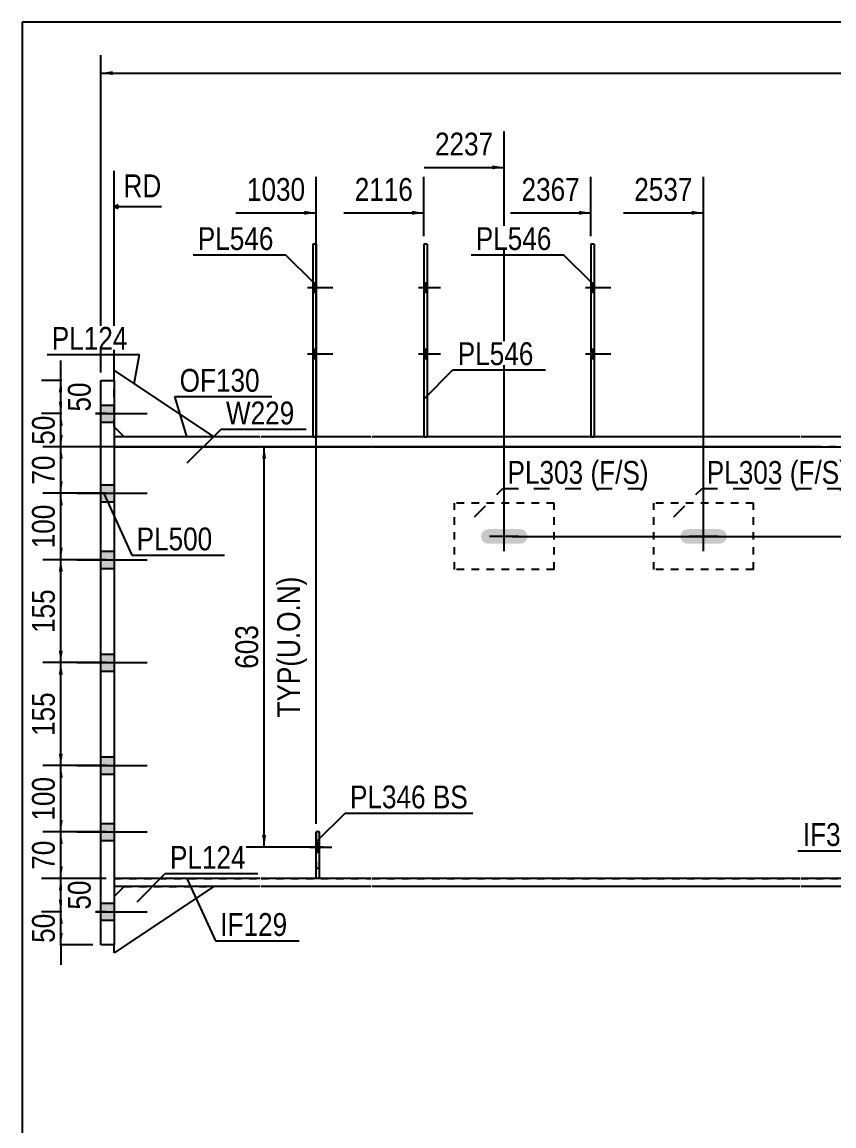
# Model space of a CAD drawing. Header units: millimetres. Extents: x -1012 to -610, y -190 to 87.
# Drawn here: x -1009.9 to -908, y -51.9 to 86.6 of the extents above; entities that cross this region are included whole.
import ezdxf

# ---------------------------------------------------------------- set-up
doc = ezdxf.new("R2010")
doc.units = ezdxf.units.MM
doc.linetypes.add('DXK_LINE_DOT1', pattern=[1.8814, 0.9407, -0.9407])
doc.linetypes.add('DXK_LINE_DOT2', pattern=[3.9198, 1.9599, -1.9599])
doc.styles.add('Arial Narrow', font='ARIALN.TTF', dxfattribs={"height": 0.2})

# ---------------------------------------------------------------- blocks, each defined once
blk = doc.blocks.new('Unknown-628699867-1211')
at = {"color": 5, "linetype": 'Continuous'}
for p, q in [((-609.88, 86.63), (-1009.88, 86.63)), ((-1009.88, 86.63), (-1009.88, -190.37))]:
    blk.add_line(p, q, dxfattribs=at)
blk = doc.blocks.new('Part-628699867-1537 - 1513')
at = {"color": 2, "linetype": 'Continuous'}
for p, q in [((-959.05, 58.75), (-959.47, 58.75)), ((-959.47, 58.75), (-959.47, 34.58)), ((-959.05, 58.75), (-959.05, 34.58))]:
    blk.add_line(p, q, dxfattribs=at)
at = {"color": 7, "linetype": 'DXK_LINE_DOT1'}
blk.add_line((-959.47, 34.58), (-959.05, 34.58), dxfattribs=at)
blk = doc.blocks.new('Bolt-628699867-1550 - 1513')
at = {"linetype": 'Continuous'}
for points in [[(-1000, 38.58), (-1000, 36.42), (-998.33, 36.42), (-998.33, 38.58)], [(-1000, 38.58), (-1000, 36.42), (-998.33, 36.42), (-998.33, 38.58)], [(-1000, 28.58), (-1000, 26.42), (-998.33, 26.42), (-998.33, 28.58)], [(-1000, 28.58), (-1000, 26.42), (-998.33, 26.42), (-998.33, 28.58)], [(-1000, 20.25), (-1000, 18.08), (-998.33, 18.08), (-998.33, 20.25)], [(-1000, 20.25), (-1000, 18.08), (-998.33, 18.08), (-998.33, 20.25)], [(-1000, 7.33), (-1000, 5.17), (-998.33, 5.17), (-998.33, 7.33)], [(-1000, 7.33), (-1000, 5.17), (-998.33, 5.17), (-998.33, 7.33)], [(-1000, -5.58), (-1000, -7.75), (-998.33, -7.75), (-998.33, -5.58)], [(-1000, -5.58), (-1000, -7.75), (-998.33, -7.75), (-998.33, -5.58)], [(-1000, -13.92), (-1000, -16.08), (-998.33, -16.08), (-998.33, -13.92)], [(-1000, -13.92), (-1000, -16.08), (-998.33, -16.08), (-998.33, -13.92)], [(-1000, -23.92), (-1000, -26.08), (-998.33, -26.08), (-998.33, -23.92)], [(-1000, -23.92), (-1000, -26.08), (-998.33, -26.08), (-998.33, -23.92)]]:
    blk.add_hatch(color=3, dxfattribs=at).paths.add_polyline_path(points)
at = {"color": 3, "linetype": 'Continuous'}
for p, q in [((-1002.99, 37.5), (-994.17, 37.5)), ((-1002.99, 37.5), (-994.17, 37.5)), ((-1000, 38.58), (-998.33, 38.58)), ((-1000, 38.58), (-998.33, 38.58)), ((-1000, 36.42), (-998.33, 36.42)), ((-1000, 36.42), (-998.33, 36.42)), ((-1000, 28.58), (-998.33, 28.58)), ((-1000, 28.58), (-998.33, 28.58)), ((-1002.99, 27.5), (-994.17, 27.5)), ((-1002.99, 27.5), (-994.17, 27.5)), ((-1000, 26.42), (-998.33, 26.42)), ((-1000, 26.42), (-998.33, 26.42)), ((-1000, 20.25), (-998.33, 20.25)), ((-1000, 20.25), (-998.33, 20.25)), ((-1002.99, 19.17), (-994.17, 19.17)), ((-1002.99, 19.17), (-994.17, 19.17)), ((-1000, 18.08), (-998.33, 18.08)), ((-1000, 18.08), (-998.33, 18.08)), ((-1000, 7.33), (-998.33, 7.33)), ((-1000, 7.33), (-998.33, 7.33)), ((-1002.99, 6.25), (-994.17, 6.25)), ((-1002.99, 6.25), (-994.17, 6.25)), ((-1000, 5.17), (-998.33, 5.17)), ((-1000, 5.17), (-998.33, 5.17)), ((-1002.99, -6.67), (-994.17, -6.67)), ((-1002.99, -6.67), (-994.17, -6.67)), ((-1000, -5.58), (-998.33, -5.58)), ((-1000, -5.58), (-998.33, -5.58)), ((-1000, -7.75), (-998.33, -7.75)), ((-1000, -7.75), (-998.33, -7.75)), ((-1002.99, -15), (-994.17, -15)), ((-1002.99, -15), (-994.17, -15)), ((-1000, -13.92), (-998.33, -13.92)), ((-1000, -13.92), (-998.33, -13.92)), ((-1000, -16.08), (-998.33, -16.08)), ((-1000, -16.08), (-998.33, -16.08)), ((-1000, -23.92), (-998.33, -23.92)), ((-1000, -23.92), (-998.33, -23.92)), ((-1002.99, -25), (-994.17, -25)), ((-1002.99, -25), (-994.17, -25)), ((-1000, -26.08), (-998.33, -26.08)), ((-1000, -26.08), (-998.33, -26.08))]:
    blk.add_line(p, q, dxfattribs=at)
blk = doc.blocks.new('Part-628699867-1917 - 1513')
at = {"color": 2, "linetype": 'Continuous'}
for p, q in [((-980, -20.83), (-998.33, -20.83)), ((-980, -21.83), (-998.33, -21.83)), ((-966.07, -20.83), (-979.9, -20.83)), ((-966.07, -21.83), (-979.9, -21.83)), ((-912.3, -20.83), (-965.97, -20.83)), ((-912.3, -21.83), (-965.97, -21.83)), ((-906.37, -20.83), (-912.2, -20.83)), ((-906.37, -21.83), (-912.2, -21.83)), ((-906.37, -20.83), (-906.37, -21.83))]:
    blk.add_line(p, q, dxfattribs=at)
at = {"color": 7, "linetype": 'DXK_LINE_DOT1'}
blk.add_line((-998.33, -20.83), (-998.33, -21.83), dxfattribs=at)
blk = doc.blocks.new('Bolt-628699867-1515 - 1513')
at = {"linetype": 'Continuous'}
for points in [[(-959.05, 52.75), (-959.05, 53.91), (-959.47, 53.91), (-959.47, 52.75)], [(-959.05, 52.75), (-959.05, 53.91), (-959.47, 53.91), (-959.47, 52.75)], [(-959.05, 44.41), (-959.05, 45.58), (-959.47, 45.58), (-959.47, 44.41)], [(-959.05, 44.41), (-959.05, 45.58), (-959.47, 45.58), (-959.47, 44.41)]]:
    blk.add_hatch(color=3, dxfattribs=at).paths.add_polyline_path(points)
at = {"color": 3, "linetype": 'Continuous'}
for p, q in [((-960.13, 53.33), (-957.38, 53.33)), ((-960.13, 53.33), (-957.38, 53.33)), ((-959.47, 53.91), (-959.05, 53.91)), ((-959.47, 53.91), (-959.05, 53.91)), ((-959.47, 52.75), (-959.05, 52.75)), ((-959.47, 52.75), (-959.05, 52.75)), ((-960.13, 45), (-957.38, 45)), ((-960.13, 45), (-957.38, 45)), ((-959.47, 45.58), (-959.05, 45.58)), ((-959.47, 45.58), (-959.05, 45.58)), ((-959.47, 44.41), (-959.05, 44.41)), ((-959.47, 44.41), (-959.05, 44.41))]:
    blk.add_line(p, q, dxfattribs=at)
blk = doc.blocks.new('Part-628699867-1735 - 1513')
at = {"color": 7, "linetype": 'DXK_LINE_DOT1'}
for p, q in [((-943.14, 26.25), (-955.64, 26.25)), ((-955.64, 17.92), (-955.64, 26.25)), ((-943.14, 17.92), (-943.14, 26.25)), ((-943.14, 17.92), (-955.64, 17.92))]:
    blk.add_line(p, q, dxfattribs=at)
blk = doc.blocks.new('Part-628699867-1671 - 1513')
at = {"color": 2, "linetype": 'Continuous'}
for p, q in [((-1000, 41.67), (-998.33, 41.67)), ((-1000, -29.17), (-1000, 41.67)), ((-998.33, 41.67), (-998.33, -29.17)), ((-998.33, -29.17), (-1000, -29.17))]:
    blk.add_line(p, q, dxfattribs=at)
blk = doc.blocks.new('Part-628699867-3171 - 1513')
at = {"color": 2, "linetype": 'Continuous'}
for p, q in [((-972.98, 58.75), (-973.4, 58.75)), ((-973.4, 58.75), (-973.4, 34.58)), ((-972.98, 58.75), (-972.98, 34.58))]:
    blk.add_line(p, q, dxfattribs=at)
at = {"color": 7, "linetype": 'DXK_LINE_DOT1'}
blk.add_line((-973.4, 34.58), (-972.98, 34.58), dxfattribs=at)
blk = doc.blocks.new('Part-628699867-2015 - 1513')
at = {"color": 2, "linetype": 'Continuous'}
for p, q in [((-980, 34.58), (-998.33, 34.58)), ((-998.33, 33.33), (-980, 33.33)), ((-966.07, 34.58), (-979.9, 34.58)), ((-979.9, 33.33), (-966.07, 33.33)), ((-912.3, 34.58), (-965.97, 34.58)), ((-965.97, 33.33), (-912.3, 33.33)), ((-890.67, 34.58), (-912.2, 34.58)), ((-912.2, 33.33), (-890.67, 33.33)), ((-876.74, 34.58), (-890.57, 34.58)), ((-890.57, 33.33), (-876.74, 33.33)), ((-863.05, 34.58), (-876.64, 34.58)), ((-876.64, 33.33), (-863.05, 33.33)), ((-857.12, 34.58), (-862.95, 34.58)), ((-862.95, 33.33), (-857.12, 33.33)), ((-857.12, 34.58), (-857.12, 33.33))]:
    blk.add_line(p, q, dxfattribs=at)
at = {"color": 7, "linetype": 'DXK_LINE_DOT1'}
blk.add_line((-998.33, 34.58), (-998.33, 33.33), dxfattribs=at)
blk = doc.blocks.new('Part-628699867-3191 - 1513')
at = {"color": 2, "linetype": 'Continuous'}
for p, q in [((-972.98, -20.81), (-972.98, -14.97)), ((-972.57, -14.97), (-972.98, -14.97)), ((-972.57, -20.81), (-972.57, -14.97)), ((-972.98, -20.81), (-972.57, -20.81))]:
    blk.add_line(p, q, dxfattribs=at)
at = {"color": 7, "linetype": 'DXK_LINE_DOT1'}
blk.add_line((-972.98, -19.56), (-972.57, -19.56), dxfattribs=at)
blk = doc.blocks.new('Bolt-628699867-1554 - 1513')
at = {"linetype": 'Continuous'}
blk.add_hatch(color=3, dxfattribs=at).paths.add_polyline_path([(-927.23, 22.43), (-927.3, 22.08), (-927.23, 21.73), (-927.04, 21.43), (-926.74, 21.24), (-926.39, 21.17), (-922.39, 21.17), (-922.04, 21.24), (-921.74, 21.43), (-921.54, 21.73), (-921.47, 22.08), (-921.54, 22.43), (-921.74, 22.73), (-922.04, 22.93), (-922.39, 23), (-926.39, 23), (-926.74, 22.93), (-927.04, 22.73)])
at = {"color": 3, "linetype": 'Continuous'}
for p, q in [((-924.39, 20.25), (-924.39, 23.92)), ((-922.55, 22.08), (-926.22, 22.08))]:
    blk.add_line(p, q, dxfattribs=at)
blk = doc.blocks.new('Part-628699867-3197 - 1513')
at = {"color": 2, "linetype": 'Continuous'}
for p, q in [((-938.11, 58.75), (-938.53, 58.75)), ((-938.53, 58.75), (-938.53, 34.58)), ((-938.11, 58.75), (-938.11, 34.58))]:
    blk.add_line(p, q, dxfattribs=at)
at = {"color": 7, "linetype": 'DXK_LINE_DOT1'}
blk.add_line((-938.53, 34.58), (-938.11, 34.58), dxfattribs=at)
blk = doc.blocks.new('Bolt-628699867-1555 - 1513')
at = {"linetype": 'Continuous'}
blk.add_hatch(color=3, dxfattribs=at).paths.add_polyline_path([(-952.23, 22.43), (-952.3, 22.08), (-952.23, 21.73), (-952.04, 21.43), (-951.74, 21.24), (-951.39, 21.17), (-947.39, 21.17), (-947.04, 21.24), (-946.74, 21.43), (-946.54, 21.73), (-946.47, 22.08), (-946.54, 22.43), (-946.74, 22.73), (-947.04, 22.93), (-947.39, 23), (-951.39, 23), (-951.74, 22.93), (-952.04, 22.73)])
at = {"color": 3, "linetype": 'Continuous'}
for p, q in [((-949.39, 20.25), (-949.39, 23.92)), ((-947.55, 22.08), (-951.22, 22.08))]:
    blk.add_line(p, q, dxfattribs=at)
blk = doc.blocks.new('Part-628699867-1983 - 1513')
at = {"color": 7, "linetype": 'DXK_LINE_DOT1'}
for p, q in [((-980, 33.33), (-998.33, 33.33)), ((-998.33, 33.33), (-998.33, -20.83)), ((-966.07, 33.33), (-979.9, 33.33)), ((-912.3, 33.33), (-965.97, 33.33)), ((-896.5, 33.33), (-912.2, 33.33)), ((-998.33, -20.83), (-980, -20.83)), ((-979.9, -20.83), (-966.07, -20.83)), ((-965.97, -20.83), (-912.3, -20.83)), ((-912.2, -20.83), (-896.5, -20.83))]:
    blk.add_line(p, q, dxfattribs=at)
at = {"color": 2, "linetype": 'Continuous'}
blk.add_line((-896.5, 33.33), (-896.5, -20.83), dxfattribs=at)
blk = doc.blocks.new('Part-628699867-1637 - 1513')
at = {"color": 2, "linetype": 'Continuous'}
for p, q in [((-985.83, -21.83), (-998.33, -30.17)), ((-997.08, -21.83), (-998.33, -23.08)), ((-998.33, -30.17), (-998.33, -29.17))]:
    blk.add_line(p, q, dxfattribs=at)
at = {"color": 7, "linetype": 'DXK_LINE_DOT1'}
for p, q in [((-997.08, -21.83), (-985.83, -21.83)), ((-998.33, -23.08), (-998.33, -29.17))]:
    blk.add_line(p, q, dxfattribs=at)
blk = doc.blocks.new('Part-628699867-1642 - 1513')
at = {"color": 2, "linetype": 'Continuous'}
for p, q in [((-998.33, 41.67), (-998.33, 42.92)), ((-998.33, 42.92), (-985.83, 34.58)), ((-997.08, 34.58), (-998.33, 35.83))]:
    blk.add_line(p, q, dxfattribs=at)
at = {"color": 7, "linetype": 'DXK_LINE_DOT1'}
for p, q in [((-998.33, 35.83), (-998.33, 41.67)), ((-985.83, 34.58), (-997.08, 34.58))]:
    blk.add_line(p, q, dxfattribs=at)
blk = doc.blocks.new('Part-628699867-1725 - 1513')
at = {"color": 7, "linetype": 'DXK_LINE_DOT1'}
for p, q in [((-918.14, 26.25), (-930.64, 26.25)), ((-930.64, 17.92), (-930.64, 26.25)), ((-918.14, 17.92), (-918.14, 26.25)), ((-918.14, 17.92), (-930.64, 17.92))]:
    blk.add_line(p, q, dxfattribs=at)
blk = doc.blocks.new('Part-628699867-3194 - 1513')
at = {"color": 7, "linetype": 'DXK_LINE_DOT1'}
for p, q in [((-972.98, -14.97), (-972.98, -20.81)), ((-972.57, -14.97), (-972.98, -14.97)), ((-972.57, -20.81), (-972.57, -14.97)), ((-972.98, -20.81), (-972.57, -20.81))]:
    blk.add_line(p, q, dxfattribs=at)
blk = doc.blocks.new('Bolt-628699867-3213 - 1513')
at = {"linetype": 'Continuous'}
for points in [[(-972.98, 52.75), (-972.98, 53.91), (-973.4, 53.91), (-973.4, 52.75)], [(-972.98, 52.75), (-972.98, 53.91), (-973.4, 53.91), (-973.4, 52.75)], [(-972.98, 44.41), (-972.98, 45.58), (-973.4, 45.58), (-973.4, 44.41)], [(-972.98, 44.41), (-972.98, 45.58), (-973.4, 45.58), (-973.4, 44.41)]]:
    blk.add_hatch(color=3, dxfattribs=at).paths.add_polyline_path(points)
at = {"color": 3, "linetype": 'Continuous'}
for p, q in [((-974.07, 53.33), (-970.9, 53.33)), ((-974.07, 53.33), (-970.9, 53.33)), ((-973.4, 53.91), (-972.98, 53.91)), ((-973.4, 53.91), (-972.98, 53.91)), ((-973.4, 52.75), (-972.98, 52.75)), ((-973.4, 52.75), (-972.98, 52.75)), ((-974.07, 45), (-970.9, 45)), ((-974.07, 45), (-970.9, 45)), ((-973.4, 45.58), (-972.98, 45.58)), ((-973.4, 45.58), (-972.98, 45.58)), ((-973.4, 44.41), (-972.98, 44.41)), ((-973.4, 44.41), (-972.98, 44.41))]:
    blk.add_line(p, q, dxfattribs=at)
blk = doc.blocks.new('Bolt-628699867-3233 - 1513')
at = {"linetype": 'Continuous'}
blk.add_hatch(color=3, dxfattribs=at).paths.add_polyline_path([(-972.57, -17.47), (-972.57, -16.31), (-972.98, -16.31), (-972.98, -17.47)])
at = {"color": 3, "linetype": 'Continuous'}
for p, q in [((-972.98, -16.31), (-972.57, -16.31)), ((-973.78, -16.89), (-971.03, -16.89)), ((-972.98, -17.47), (-972.57, -17.47))]:
    blk.add_line(p, q, dxfattribs=at)
blk = doc.blocks.new('Bolt-628699867-3236 - 1513')
at = {"color": 3, "linetype": 'DXK_LINE_DOT2'}
for p, q in [((-972.98, -16.31), (-972.57, -16.31)), ((-973.78, -16.89), (-971.03, -16.89)), ((-972.98, -17.47), (-972.57, -17.47))]:
    blk.add_line(p, q, dxfattribs=at)
blk = doc.blocks.new('Bolt-628699867-3239 - 1513')
at = {"linetype": 'Continuous'}
for points in [[(-938.11, 52.75), (-938.11, 53.91), (-938.53, 53.91), (-938.53, 52.75)], [(-938.11, 52.75), (-938.11, 53.91), (-938.53, 53.91), (-938.53, 52.75)], [(-938.11, 44.41), (-938.11, 45.58), (-938.53, 45.58), (-938.53, 44.41)], [(-938.11, 44.41), (-938.11, 45.58), (-938.53, 45.58), (-938.53, 44.41)]]:
    blk.add_hatch(color=3, dxfattribs=at).paths.add_polyline_path(points)
at = {"color": 3, "linetype": 'Continuous'}
for p, q in [((-939.2, 53.33), (-936.03, 53.33)), ((-939.2, 53.33), (-936.03, 53.33)), ((-938.53, 53.91), (-938.11, 53.91)), ((-938.53, 53.91), (-938.11, 53.91)), ((-938.53, 52.75), (-938.11, 52.75)), ((-938.53, 52.75), (-938.11, 52.75)), ((-939.2, 45), (-936.03, 45)), ((-939.2, 45), (-936.03, 45)), ((-938.53, 45.58), (-938.11, 45.58)), ((-938.53, 45.58), (-938.11, 45.58)), ((-938.53, 44.41), (-938.11, 44.41)), ((-938.53, 44.41), (-938.11, 44.41))]:
    blk.add_line(p, q, dxfattribs=at)
blk = doc.blocks.new('StraightDimension-628699867-4083 - 1513')
at = {"linetype": 'Continuous'}
blk.add_hatch(color=7, dxfattribs=at).paths.add_polyline_path([(-960.97, 62.95), (-959.47, 62.7), (-960.97, 62.45)])
at = {"color": 7, "linetype": 'Continuous'}
for p, q in [((-959.47, 59.75), (-959.47, 67.2)), ((-969.53, 62.7), (-959.47, 62.7))]:
    blk.add_line(p, q, dxfattribs=at)
at = {"color": 0}
blk.add_wipeout([(-960.24, 63.6), (-960.24, 67.8), (-968.75, 67.8), (-968.75, 63.6)], dxfattribs=at)
at = {"color": 3, "style": 'Arial Narrow'}
blk.add_text('2116', height=2.863, dxfattribs=at).set_placement((-968.15, 64.2))
blk = doc.blocks.new('StraightDimension-628699867-4082 - 1513')
at = {"linetype": 'Continuous'}
blk.add_hatch(color=7, dxfattribs=at).paths.add_polyline_path([(-950.89, 68.65), (-949.39, 68.4), (-950.89, 68.15)])
at = {"color": 7, "linetype": 'Continuous'}
for p, q in [((-949.39, 23.08), (-949.39, 72.9)), ((-959.45, 68.4), (-949.39, 68.4))]:
    blk.add_line(p, q, dxfattribs=at)
at = {"color": 0}
blk.add_wipeout([(-950.16, 69.3), (-950.16, 73.5), (-958.68, 73.5), (-958.68, 69.3)], dxfattribs=at)
at = {"color": 3, "style": 'Arial Narrow'}
blk.add_text('2237', height=2.863, dxfattribs=at).set_placement((-958.08, 69.9))
blk = doc.blocks.new('StraightDimension-628699867-2198 - 1513')
at = {"linetype": 'Continuous'}
for points in [[(-1005.27, 36), (-1005.02, 37.5), (-1004.77, 36)], [(-1004.77, 34.83), (-1005.02, 33.33), (-1005.27, 34.83)]]:
    blk.add_hatch(color=7, dxfattribs=at).paths.add_polyline_path(points)
at = {"color": 7, "linetype": 'Continuous'}
for p, q in [((-999.33, 37.5), (-1007.27, 37.5)), ((-1005.02, 33.33), (-1005.02, 37.5)), ((-909.59, 33.33), (-1007.27, 33.33))]:
    blk.add_line(p, q, dxfattribs=at)
at = {"color": 0}
blk.add_wipeout([(-1005.17, 37.85), (-1009.37, 37.85), (-1009.37, 32.99), (-1005.17, 32.99)], dxfattribs=at)
at = {"color": 3, "style": 'Arial Narrow'}
blk.add_text('50', height=2.863, rotation=90.0002, dxfattribs=at).set_placement((-1005.77, 33.59))
blk = doc.blocks.new('StraightDimension-628699867-2224 - 1513')
at = {"linetype": 'Continuous'}
for points in [[(-1005.27, 26.01), (-1005.02, 27.51), (-1004.77, 26.01)], [(-1004.77, 20.67), (-1005.02, 19.17), (-1005.27, 20.67)]]:
    blk.add_hatch(color=7, dxfattribs=at).paths.add_polyline_path(points)
at = {"color": 7, "linetype": 'Continuous'}
for p, q in [((-999.33, 27.51), (-1007.27, 27.51)), ((-1005.02, 19.17), (-1005.02, 27.51)), ((-999.33, 19.17), (-1007.27, 19.17))]:
    blk.add_line(p, q, dxfattribs=at)
at = {"color": 0}
blk.add_wipeout([(-1005.17, 26.68), (-1009.37, 26.68), (-1009.37, 20), (-1005.17, 20)], dxfattribs=at)
at = {"color": 3, "style": 'Arial Narrow'}
blk.add_text('100', height=2.863, rotation=90.0002, dxfattribs=at).set_placement((-1005.77, 20.6))
blk = doc.blocks.new('StraightDimension-628699867-2232 - 1513')
at = {"linetype": 'Continuous'}
for points in [[(-1005.27, 17.67), (-1005.02, 19.17), (-1004.77, 17.67)], [(-1004.77, 7.75), (-1005.02, 6.25), (-1005.27, 7.75)]]:
    blk.add_hatch(color=7, dxfattribs=at).paths.add_polyline_path(points)
at = {"color": 7, "linetype": 'Continuous'}
for p, q in [((-999.33, 19.17), (-1007.27, 19.17)), ((-1005.02, 6.25), (-1005.02, 19.17)), ((-999.33, 6.25), (-1007.27, 6.25))]:
    blk.add_line(p, q, dxfattribs=at)
at = {"color": 0}
blk.add_wipeout([(-1005.17, 16.05), (-1009.37, 16.05), (-1009.37, 9.37), (-1005.17, 9.37)], dxfattribs=at)
at = {"color": 3, "style": 'Arial Narrow'}
blk.add_text('155', height=2.863, rotation=90.0002, dxfattribs=at).set_placement((-1005.77, 9.97))
blk = doc.blocks.new('StraightDimension-628699867-2181 - 1513')
at = {"linetype": 'Continuous'}
for points in [[(-1005.27, -26.5), (-1005.02, -25), (-1004.77, -26.5)], [(-1004.77, -27.67), (-1005.02, -29.17), (-1005.27, -27.67)]]:
    blk.add_hatch(color=7, dxfattribs=at).paths.add_polyline_path(points)
at = {"color": 7, "linetype": 'Continuous'}
for p, q in [((-999.33, -25), (-1007.27, -25)), ((-1005.02, -29.17), (-1005.02, -25)), ((-1001, -29.17), (-1007.27, -29.17))]:
    blk.add_line(p, q, dxfattribs=at)
at = {"color": 0}
blk.add_wipeout([(-1005.17, -24.65), (-1009.37, -24.65), (-1009.37, -29.51), (-1005.17, -29.51)], dxfattribs=at)
at = {"color": 7, "linetype": 'Continuous'}
blk.add_line((-1005.02, -29.17), (-1005.02, -31.67), dxfattribs=at)
at = {"color": 3, "style": 'Arial Narrow'}
blk.add_text('50', height=2.863, rotation=90.0002, dxfattribs=at).set_placement((-1005.77, -28.91))
blk = doc.blocks.new('StraightDimension-628699867-2215 - 1513')
at = {"linetype": 'Continuous'}
for points in [[(-1005.27, 31.83), (-1005.02, 33.33), (-1004.77, 31.83)], [(-1004.77, 29.01), (-1005.02, 27.51), (-1005.27, 29.01)]]:
    blk.add_hatch(color=7, dxfattribs=at).paths.add_polyline_path(points)
at = {"color": 7, "linetype": 'Continuous'}
for p, q in [((-909.59, 33.33), (-1007.27, 33.33)), ((-1005.02, 27.51), (-1005.02, 33.33)), ((-999.33, 27.51), (-1007.27, 27.51))]:
    blk.add_line(p, q, dxfattribs=at)
at = {"color": 0}
blk.add_wipeout([(-1005.17, 32.85), (-1009.37, 32.85), (-1009.37, 27.99), (-1005.17, 27.99)], dxfattribs=at)
at = {"color": 3, "style": 'Arial Narrow'}
blk.add_text('70', height=2.863, rotation=90.0002, dxfattribs=at).set_placement((-1005.77, 28.59))
blk = doc.blocks.new('StraightDimension-628699867-6439 - 1513')
at = {"linetype": 'Continuous'}
blk.add_hatch(color=7, dxfattribs=at).paths.add_polyline_path([(-998.5, 79.98), (-1000, 80.23), (-998.5, 80.48)])
at = {"color": 7, "linetype": 'Continuous'}
for p, q in [((-1000, 42.67), (-1000, 82.48)), ((-1000, 80.23), (-631.85, 80.23))]:
    blk.add_line(p, q, dxfattribs=at)
blk = doc.blocks.new('StraightDimension-628699867-2129 - 1513')
at = {"linetype": 'Continuous'}
for points in [[(-901.75, 31.83), (-901.5, 33.33), (-901.25, 31.83)], [(-901.25, 23.58), (-901.5, 22.08), (-901.75, 23.58)]]:
    blk.add_hatch(color=7, dxfattribs=at).paths.add_polyline_path(points)
at = {"color": 7, "linetype": 'Continuous'}
for p, q in [((-914.66, 33.33), (-899.1, 33.33)), ((-901.5, 22.08), (-901.5, 33.33)), ((-948.39, 22.08), (-899.1, 22.08))]:
    blk.add_line(p, q, dxfattribs=at)
at = {"color": 0}
blk.add_wipeout([(-901.65, 31.05), (-905.85, 31.05), (-905.85, 24.37), (-901.65, 24.37)], dxfattribs=at)
at = {"color": 3, "style": 'Arial Narrow'}
blk.add_text('135', height=2.863, rotation=90.0002, dxfattribs=at).set_placement((-902.25, 24.97))
blk = doc.blocks.new('StraightDimension-628699867-2157 - 1513')
at = {"linetype": 'Continuous'}
for points in [[(-979.76, 31.83), (-979.51, 33.33), (-979.26, 31.83)], [(-979.26, -15.39), (-979.51, -16.89), (-979.76, -15.39)]]:
    blk.add_hatch(color=7, dxfattribs=at).paths.add_polyline_path(points)
at = {"color": 7, "linetype": 'Continuous'}
for p, q in [((-972.05, 33.33), (-981.76, 33.33)), ((-979.51, -16.89), (-979.51, 33.33)), ((-972.05, -16.89), (-981.76, -16.89))]:
    blk.add_line(p, q, dxfattribs=at)
at = {"color": 0, "linetype": 'Continuous'}
blk.add_wipeout([(-974.41, 17.67), (-978.61, 17.67), (-978.61, -1.23), (-974.41, -1.23)], dxfattribs=at)
at = {"color": 3, "linetype": 'Continuous', "style": 'Arial Narrow'}
blk.add_text('TYP(U.O.N)', height=2.863, rotation=90.0002, dxfattribs=at).set_placement((-975.01, -0.63))
at = {"color": 0}
blk.add_wipeout([(-979.66, 11.56), (-983.86, 11.56), (-983.86, 4.88), (-979.66, 4.88)], dxfattribs=at)
at = {"color": 3, "style": 'Arial Narrow'}
blk.add_text('603', height=2.863, rotation=90.0002, dxfattribs=at).set_placement((-980.26, 5.48))
blk = doc.blocks.new('StraightDimension-628699867-2166 - 1513')
at = {"linetype": 'Continuous'}
for points in [[(-1005.27, -22.33), (-1005.02, -20.83), (-1004.77, -22.33)], [(-1004.77, -23.5), (-1005.02, -25), (-1005.27, -23.5)]]:
    blk.add_hatch(color=7, dxfattribs=at).paths.add_polyline_path(points)
at = {"color": 7, "linetype": 'Continuous'}
for p, q in [((-999.33, -20.83), (-1007.42, -20.83)), ((-1005.02, -25), (-1005.02, -20.83)), ((-999.33, -25), (-1007.42, -25))]:
    blk.add_line(p, q, dxfattribs=at)
at = {"color": 0}
blk.add_wipeout([(-1000.67, -20.49), (-1004.87, -20.49), (-1004.87, -25.34), (-1000.67, -25.34)], dxfattribs=at)
at = {"color": 3, "style": 'Arial Narrow'}
blk.add_text('50', height=2.863, rotation=90.0002, dxfattribs=at).set_placement((-1001.27, -24.74))
blk = doc.blocks.new('StraightDimension-628699867-2245 - 1513')
at = {"linetype": 'Continuous'}
for points in [[(-1005.27, 4.75), (-1005.02, 6.25), (-1004.77, 4.75)], [(-1004.77, -5.17), (-1005.02, -6.67), (-1005.27, -5.17)]]:
    blk.add_hatch(color=7, dxfattribs=at).paths.add_polyline_path(points)
at = {"color": 7, "linetype": 'Continuous'}
for p, q in [((-999.33, 6.25), (-1007.27, 6.25)), ((-1005.02, -6.67), (-1005.02, 6.25)), ((-999.33, -6.67), (-1007.27, -6.67))]:
    blk.add_line(p, q, dxfattribs=at)
at = {"color": 0}
blk.add_wipeout([(-1005.17, 3.13), (-1009.37, 3.13), (-1009.37, -3.55), (-1005.17, -3.55)], dxfattribs=at)
at = {"color": 3, "style": 'Arial Narrow'}
blk.add_text('155', height=2.863, rotation=90.0002, dxfattribs=at).set_placement((-1005.77, -2.95))
blk = doc.blocks.new('StraightDimension-628699867-2258 - 1513')
at = {"linetype": 'Continuous'}
for points in [[(-1005.27, -8.17), (-1005.02, -6.67), (-1004.77, -8.17)], [(-1004.77, -13.5), (-1005.02, -15), (-1005.27, -13.5)]]:
    blk.add_hatch(color=7, dxfattribs=at).paths.add_polyline_path(points)
at = {"color": 7, "linetype": 'Continuous'}
for p, q in [((-999.33, -6.67), (-1007.27, -6.67)), ((-1005.02, -15), (-1005.02, -6.67)), ((-999.33, -15), (-1007.27, -15))]:
    blk.add_line(p, q, dxfattribs=at)
at = {"color": 0}
blk.add_wipeout([(-1005.17, -7.49), (-1009.37, -7.49), (-1009.37, -14.17), (-1005.17, -14.17)], dxfattribs=at)
at = {"color": 3, "style": 'Arial Narrow'}
blk.add_text('100', height=2.863, rotation=90.0002, dxfattribs=at).set_placement((-1005.77, -13.57))
blk = doc.blocks.new('StraightDimension-628699867-2267 - 1513')
at = {"linetype": 'Continuous'}
for points in [[(-1005.27, -16.5), (-1005.02, -15), (-1004.77, -16.5)], [(-1004.77, -19.33), (-1005.02, -20.83), (-1005.27, -19.33)]]:
    blk.add_hatch(color=7, dxfattribs=at).paths.add_polyline_path(points)
at = {"color": 7, "linetype": 'Continuous'}
for p, q in [((-999.33, -15), (-1007.27, -15)), ((-1005.02, -20.83), (-1005.02, -15)), ((-999.33, -20.83), (-1007.27, -20.83))]:
    blk.add_line(p, q, dxfattribs=at)
at = {"color": 0}
blk.add_wipeout([(-1005.17, -15.49), (-1009.37, -15.49), (-1009.37, -20.34), (-1005.17, -20.34)], dxfattribs=at)
at = {"color": 3, "style": 'Arial Narrow'}
blk.add_text('70', height=2.863, rotation=90.0002, dxfattribs=at).set_placement((-1005.77, -19.74))
blk = doc.blocks.new('StraightDimension-628699867-2273 - 1513')
at = {"linetype": 'Continuous'}
for points in [[(-1005.27, 40.17), (-1005.02, 41.67), (-1004.77, 40.17)], [(-1004.77, 39), (-1005.02, 37.5), (-1005.27, 39)]]:
    blk.add_hatch(color=7, dxfattribs=at).paths.add_polyline_path(points)
at = {"color": 7, "linetype": 'Continuous'}
for p, q in [((-1001, 41.67), (-1007.42, 41.67)), ((-1005.02, 37.5), (-1005.02, 41.67)), ((-999.33, 37.5), (-1007.42, 37.5))]:
    blk.add_line(p, q, dxfattribs=at)
at = {"color": 0}
blk.add_wipeout([(-1000.67, 42.01), (-1004.87, 42.01), (-1004.87, 37.16), (-1000.67, 37.16)], dxfattribs=at)
at = {"color": 7, "linetype": 'Continuous'}
blk.add_line((-1005.02, 41.67), (-1005.02, 44.17), dxfattribs=at)
at = {"color": 3, "style": 'Arial Narrow'}
blk.add_text('50', height=2.863, rotation=90.0002, dxfattribs=at).set_placement((-1001.27, 37.76))
blk = doc.blocks.new('StraightDimension-628699867-4080 - 1513')
at = {"linetype": 'Continuous'}
blk.add_hatch(color=7, dxfattribs=at).paths.add_polyline_path([(-925.89, 62.95), (-924.39, 62.7), (-925.89, 62.45)])
at = {"color": 7, "linetype": 'Continuous'}
for p, q in [((-924.39, 23.08), (-924.39, 67.2)), ((-934.45, 62.7), (-924.39, 62.7))]:
    blk.add_line(p, q, dxfattribs=at)
at = {"color": 0}
blk.add_wipeout([(-925.16, 63.6), (-925.16, 67.8), (-933.68, 67.8), (-933.68, 63.6)], dxfattribs=at)
at = {"color": 3, "style": 'Arial Narrow'}
blk.add_text('2537', height=2.863, dxfattribs=at).set_placement((-933.08, 64.2))
blk = doc.blocks.new('StraightDimension-628699867-4081 - 1513')
at = {"linetype": 'Continuous'}
blk.add_hatch(color=7, dxfattribs=at).paths.add_polyline_path([(-940.03, 62.95), (-938.53, 62.7), (-940.03, 62.45)])
at = {"color": 7, "linetype": 'Continuous'}
for p, q in [((-938.53, 59.75), (-938.53, 67.2)), ((-948.59, 62.7), (-938.53, 62.7))]:
    blk.add_line(p, q, dxfattribs=at)
at = {"color": 0}
blk.add_wipeout([(-939.3, 63.6), (-939.3, 67.8), (-947.82, 67.8), (-947.82, 63.6)], dxfattribs=at)
at = {"color": 3, "style": 'Arial Narrow'}
blk.add_text('2367', height=2.863, dxfattribs=at).set_placement((-947.22, 64.2))
blk = doc.blocks.new('StraightDimension-628699867-4084 - 1513')
at = {"linetype": 'Continuous'}
blk.add_hatch(color=7, dxfattribs=at).paths.add_polyline_path([(-974.48, 62.95), (-972.98, 62.7), (-974.48, 62.45)])
at = {"color": 7, "linetype": 'Continuous'}
for p, q in [((-972.98, -13.98), (-972.98, 67.2)), ((-983.05, 62.7), (-972.98, 62.7))]:
    blk.add_line(p, q, dxfattribs=at)
at = {"color": 0, "linetype": 'Continuous'}
blk.add_wipeout([(-991.8, 64.05), (-991.8, 68.25), (-997.75, 68.25), (-997.75, 64.05)], dxfattribs=at)
at = {"color": 7, "linetype": 'Continuous'}
for p, q in [((-998.33, 42.67), (-998.33, 67.95)), ((-997.83, 63.7), (-998.33, 63.45)), ((-997.83, 63.2), (-998.33, 63.45)), ((-992.4, 63.45), (-998.33, 63.45))]:
    blk.add_line(p, q, dxfattribs=at)
at = {"color": 3, "linetype": 'Continuous', "style": 'Arial Narrow'}
blk.add_text('RD', height=2.863, dxfattribs=at).set_placement((-997.15, 64.65))
at = {"color": 0}
blk.add_wipeout([(-973.76, 63.6), (-973.76, 67.8), (-982.27, 67.8), (-982.27, 63.6)], dxfattribs=at)
at = {"color": 3, "style": 'Arial Narrow'}
blk.add_text('1030', height=2.863, dxfattribs=at).set_placement((-981.67, 64.2))
blk = doc.blocks.new('Mark-628699867-5787 - 1513')
at = {"color": 0}
blk.add_wipeout([(-975.72, 36.15), (-975.72, 39.15), (-984.3, 39.15), (-984.3, 36.15)], dxfattribs=at)
blk.add_wipeout([(-975.72, 36.15), (-975.72, 39.15), (-984.3, 39.15), (-984.3, 36.15)], dxfattribs=at)
at = {"color": 7, "linetype": 'Continuous'}
for p, q in [((-989.15, 31.31), (-984.9, 35.55)), ((-984.9, 35.55), (-974.22, 35.55))]:
    blk.add_line(p, q, dxfattribs=at)
at = {"color": 3, "style": 'Arial Narrow'}
blk.add_text('W229', height=2.863, dxfattribs=at).set_placement((-984.3, 36.15))
blk = doc.blocks.new('MarkSet-628699867-5696 - 1513')
at = {"color": 0}
for points in [[(-959.24, -12.03), (-959.24, -9.03), (-968.74, -9.03), (-968.74, -12.03)], [(-953.95, -12.03), (-953.95, -9.03), (-958.34, -9.03), (-958.34, -12.03)]]:
    blk.add_wipeout(points, dxfattribs=at)
for points in [[(-959.24, -12.03), (-959.24, -9.03), (-968.74, -9.03), (-968.74, -12.03)], [(-953.95, -12.03), (-953.95, -9.03), (-958.34, -9.03), (-958.34, -12.03)]]:
    blk.add_wipeout(points, dxfattribs=at)
at = {"color": 7, "linetype": 'Continuous'}
for p, q in [((-972.88, -16.17), (-969.34, -12.63)), ((-969.34, -12.63), (-953.35, -12.63))]:
    blk.add_line(p, q, dxfattribs=at)
at = {"color": 3, "style": 'Arial Narrow'}
for s, p in [('PL346', (-968.74, -12.03)), ('BS', (-958.34, -12.03))]:
    blk.add_text(s, height=2.863, dxfattribs=at).set_placement(p)
blk = doc.blocks.new('Mark-628699867-5745 - 1513')
at = {"color": 0}
blk.add_wipeout([(-945.72, 43.58), (-945.72, 46.58), (-955.22, 46.58), (-955.22, 43.58)], dxfattribs=at)
blk.add_wipeout([(-945.72, 43.58), (-945.72, 46.58), (-955.22, 46.58), (-955.22, 43.58)], dxfattribs=at)
at = {"color": 7, "linetype": 'Continuous'}
for p, q in [((-959.36, 39.44), (-955.82, 42.98)), ((-955.82, 42.98), (-944.22, 42.98))]:
    blk.add_line(p, q, dxfattribs=at)
at = {"color": 3, "style": 'Arial Narrow'}
blk.add_text('PL546', height=2.863, dxfattribs=at).set_placement((-955.22, 43.58))
blk = doc.blocks.new('Mark-628699867-5754 - 1513')
at = {"color": 0}
blk.add_wipeout([(-981.82, -19.62), (-981.82, -16.62), (-991.32, -16.62), (-991.32, -19.62)], dxfattribs=at)
blk.add_wipeout([(-981.82, -19.62), (-981.82, -16.62), (-991.32, -16.62), (-991.32, -19.62)], dxfattribs=at)
at = {"color": 7, "linetype": 'Continuous'}
for p, q in [((-995.46, -23.76), (-991.92, -20.22)), ((-991.92, -20.22), (-980.32, -20.22))]:
    blk.add_line(p, q, dxfattribs=at)
at = {"color": 3, "style": 'Arial Narrow'}
blk.add_text('PL124', height=2.863, dxfattribs=at).set_placement((-991.32, -19.62))
blk = doc.blocks.new('Mark-628699867-5757 - 1513')
at = {"color": 7, "linetype": 'Continuous'}
blk.add_line((-995.81, 41.23), (-995.15, 44.91), dxfattribs=at)
at = {"color": 0}
blk.add_wipeout([(-996.65, 45.51), (-996.65, 48.51), (-1006.15, 48.51), (-1006.15, 45.51)], dxfattribs=at)
blk.add_wipeout([(-996.65, 45.51), (-996.65, 48.51), (-1006.15, 48.51), (-1006.15, 45.51)], dxfattribs=at)
at = {"color": 7, "linetype": 'Continuous'}
blk.add_line((-1006.75, 44.91), (-995.15, 44.91), dxfattribs=at)
at = {"color": 3, "style": 'Arial Narrow'}
blk.add_text('PL124', height=2.863, dxfattribs=at).set_placement((-1006.15, 45.51))
blk = doc.blocks.new('Mark-628699867-5760 - 1513')
at = {"color": 0}
blk.add_wipeout([(-986, 20.34), (-986, 23.34), (-995.51, 23.34), (-995.51, 20.34)], dxfattribs=at)
blk.add_wipeout([(-986, 20.34), (-986, 23.34), (-995.51, 23.34), (-995.51, 20.34)], dxfattribs=at)
at = {"color": 7, "linetype": 'Continuous'}
for p, q in [((-999.64, 27.48), (-996.11, 19.74)), ((-996.11, 19.74), (-984.5, 19.74))]:
    blk.add_line(p, q, dxfattribs=at)
at = {"color": 3, "style": 'Arial Narrow'}
blk.add_text('PL500', height=2.863, dxfattribs=at).set_placement((-995.51, 20.34))
blk = doc.blocks.new('Mark-628699867-5778 - 1513')
at = {"color": 0}
blk.add_wipeout([(-976.61, -28.04), (-976.61, -25.04), (-985.01, -25.04), (-985.01, -28.04)], dxfattribs=at)
blk.add_wipeout([(-976.61, -28.04), (-976.61, -25.04), (-985.01, -25.04), (-985.01, -28.04)], dxfattribs=at)
at = {"color": 7, "linetype": 'Continuous'}
for p, q in [((-989.15, -20.91), (-985.61, -28.64)), ((-985.61, -28.64), (-975.11, -28.64))]:
    blk.add_line(p, q, dxfattribs=at)
at = {"color": 3, "style": 'Arial Narrow'}
blk.add_text('IF129', height=2.863, dxfattribs=at).set_placement((-985.01, -28.04))
blk = doc.blocks.new('Mark-628699867-5784 - 1513')
at = {"color": 7, "linetype": 'Continuous'}
blk.add_line((-898.5, -20.89), (-902.04, -17.35), dxfattribs=at)
at = {"color": 0}
blk.add_wipeout([(-903.54, -16.75), (-903.54, -13.75), (-911.94, -13.75), (-911.94, -16.75)], dxfattribs=at)
blk.add_wipeout([(-903.54, -16.75), (-903.54, -13.75), (-911.94, -13.75), (-911.94, -16.75)], dxfattribs=at)
at = {"color": 7, "linetype": 'Continuous'}
blk.add_line((-912.54, -17.35), (-902.04, -17.35), dxfattribs=at)
at = {"color": 3, "style": 'Arial Narrow'}
blk.add_text('IF308', height=2.863, dxfattribs=at).set_placement((-911.94, -16.75))
blk = doc.blocks.new('Mark-628699867-5796 - 1513')
at = {"color": 0}
blk.add_wipeout([(-980.06, 40.24), (-980.06, 43.24), (-990.11, 43.24), (-990.11, 40.24)], dxfattribs=at)
blk.add_wipeout([(-980.06, 40.24), (-980.06, 43.24), (-990.11, 43.24), (-990.11, 40.24)], dxfattribs=at)
at = {"color": 7, "linetype": 'Continuous'}
for p, q in [((-989.15, 34.52), (-990.71, 39.64)), ((-990.71, 39.64), (-978.56, 39.64))]:
    blk.add_line(p, q, dxfattribs=at)
at = {"color": 3, "style": 'Arial Narrow'}
blk.add_text('OF130', height=2.863, dxfattribs=at).set_placement((-990.11, 40.24))
blk = doc.blocks.new('Mark-628699867-5805 - 1513')
at = {"color": 7, "linetype": 'Continuous'}
blk.add_line((-973.29, 53.89), (-976.83, 57.43), dxfattribs=at)
at = {"color": 0}
blk.add_wipeout([(-978.33, 58.03), (-978.33, 61.03), (-987.83, 61.03), (-987.83, 58.03)], dxfattribs=at)
blk.add_wipeout([(-978.33, 58.03), (-978.33, 61.03), (-987.83, 61.03), (-987.83, 58.03)], dxfattribs=at)
at = {"color": 7, "linetype": 'Continuous'}
blk.add_line((-988.43, 57.43), (-976.83, 57.43), dxfattribs=at)
at = {"color": 3, "style": 'Arial Narrow'}
blk.add_text('PL546', height=2.863, dxfattribs=at).set_placement((-987.83, 58.03))
blk = doc.blocks.new('Mark-628699867-5829 - 1513')
at = {"color": 7, "linetype": 'Continuous'}
blk.add_line((-938.42, 53.89), (-941.96, 57.43), dxfattribs=at)
at = {"color": 0}
blk.add_wipeout([(-943.46, 58.03), (-943.46, 61.03), (-952.96, 61.03), (-952.96, 58.03)], dxfattribs=at)
blk.add_wipeout([(-943.46, 58.03), (-943.46, 61.03), (-952.96, 61.03), (-952.96, 58.03)], dxfattribs=at)
at = {"color": 7, "linetype": 'Continuous'}
blk.add_line((-953.56, 57.43), (-941.96, 57.43), dxfattribs=at)
at = {"color": 3, "style": 'Arial Narrow'}
blk.add_text('PL546', height=2.863, dxfattribs=at).set_placement((-952.96, 58.03))
blk = doc.blocks.new('Mark-628699867-6007 - 1513')
at = {"color": 0}
for points in [[(-914.47, 28.69), (-914.47, 31.69), (-923.98, 31.69), (-923.98, 28.69)], [(-906.28, 28.69), (-906.28, 31.69), (-913.57, 31.69), (-913.57, 28.69)]]:
    blk.add_wipeout(points, dxfattribs=at)
for points in [[(-914.47, 28.69), (-914.47, 31.69), (-923.98, 31.69), (-923.98, 28.69)], [(-906.28, 28.69), (-906.28, 31.69), (-913.57, 31.69), (-913.57, 28.69)]]:
    blk.add_wipeout(points, dxfattribs=at)
at = {"color": 7, "linetype": 'DXK_LINE_DOT2'}
for p, q in [((-928.11, 24.56), (-924.58, 28.09)), ((-924.58, 28.09), (-905.68, 28.09))]:
    blk.add_line(p, q, dxfattribs=at)
at = {"color": 3, "style": 'Arial Narrow'}
for s, p in [('PL303', (-923.98, 28.69)), ('(F/', (-913.57, 28.69)), ('S)', (-909.56, 28.69))]:
    blk.add_text(s, height=2.863, dxfattribs=at).set_placement(p)
blk = doc.blocks.new('Mark-628699867-6010 - 1513')
at = {"color": 0}
for points in [[(-939.47, 28.69), (-939.47, 31.69), (-948.98, 31.69), (-948.98, 28.69)], [(-931.28, 28.69), (-931.28, 31.69), (-938.57, 31.69), (-938.57, 28.69)]]:
    blk.add_wipeout(points, dxfattribs=at)
for points in [[(-939.47, 28.69), (-939.47, 31.69), (-948.98, 31.69), (-948.98, 28.69)], [(-931.28, 28.69), (-931.28, 31.69), (-938.57, 31.69), (-938.57, 28.69)]]:
    blk.add_wipeout(points, dxfattribs=at)
at = {"color": 7, "linetype": 'DXK_LINE_DOT2'}
for p, q in [((-953.11, 24.56), (-949.58, 28.09)), ((-949.58, 28.09), (-930.68, 28.09))]:
    blk.add_line(p, q, dxfattribs=at)
at = {"color": 3, "style": 'Arial Narrow'}
for s, p in [('PL303', (-948.98, 28.69)), ('(F/', (-938.57, 28.69)), ('S)', (-934.56, 28.69))]:
    blk.add_text(s, height=2.863, dxfattribs=at).set_placement(p)

msp = doc.modelspace()

# ---------------------------------------------------------------- block references
for name in ['Unknown-628699867-1211', 'Part-628699867-3171 - 1513', 'Part-628699867-1537 - 1513', 'Part-628699867-3197 - 1513', 'Bolt-628699867-3213 - 1513', 'Bolt-628699867-1515 - 1513', 'Bolt-628699867-3239 - 1513', 'Part-628699867-1671 - 1513', 'Part-628699867-1642 - 1513', 'Bolt-628699867-1550 - 1513', 'Part-628699867-2015 - 1513', 'Part-628699867-1983 - 1513', 'Part-628699867-1735 - 1513', 'Part-628699867-1725 - 1513', 'Bolt-628699867-1555 - 1513', 'Bolt-628699867-1554 - 1513', 'Part-628699867-3191 - 1513', 'Part-628699867-3194 - 1513', 'Bolt-628699867-3233 - 1513', 'Bolt-628699867-3236 - 1513', 'Part-628699867-1917 - 1513', 'Part-628699867-1637 - 1513']:
    msp.add_blockref(name, (0, 0))

# ---------------------------------------------------------------- next in the draw order: block references
for name in ['StraightDimension-628699867-4083 - 1513', 'StraightDimension-628699867-2224 - 1513', 'Mark-628699867-5784 - 1513', 'StraightDimension-628699867-2181 - 1513']:
    msp.add_blockref(name, (0, 0))

# ---------------------------------------------------------------- next in the draw order: block references
for name in ['StraightDimension-628699867-4082 - 1513', 'StraightDimension-628699867-2232 - 1513', 'StraightDimension-628699867-2166 - 1513']:
    msp.add_blockref(name, (0, 0))

# ---------------------------------------------------------------- next in the draw order: block references
for name in ['StraightDimension-628699867-2198 - 1513', 'StraightDimension-628699867-2245 - 1513']:
    msp.add_blockref(name, (0, 0))

# ---------------------------------------------------------------- next in the draw order: block references
for name in ['StraightDimension-628699867-2215 - 1513', 'StraightDimension-628699867-2258 - 1513']:
    msp.add_blockref(name, (0, 0))

# ---------------------------------------------------------------- next in the draw order: block references
for name in ['StraightDimension-628699867-6439 - 1513', 'StraightDimension-628699867-2267 - 1513']:
    msp.add_blockref(name, (0, 0))

# ---------------------------------------------------------------- next in the draw order: block references
for name in ['StraightDimension-628699867-4081 - 1513', 'Mark-628699867-5745 - 1513', 'StraightDimension-628699867-2273 - 1513', 'StraightDimension-628699867-2157 - 1513', 'StraightDimension-628699867-2129 - 1513']:
    msp.add_blockref(name, (0, 0))

# ---------------------------------------------------------------- next in the draw order: block references
for name in ['StraightDimension-628699867-4084 - 1513', 'StraightDimension-628699867-4080 - 1513', 'Mark-628699867-5829 - 1513', 'Mark-628699867-5754 - 1513']:
    msp.add_blockref(name, (0, 0))

# ---------------------------------------------------------------- next in the draw order: block references
for name in ['Mark-628699867-5805 - 1513', 'Mark-628699867-5757 - 1513', 'Mark-628699867-5787 - 1513', 'Mark-628699867-6010 - 1513', 'Mark-628699867-6007 - 1513', 'Mark-628699867-5760 - 1513', 'MarkSet-628699867-5696 - 1513', 'Mark-628699867-5778 - 1513']:
    msp.add_blockref(name, (0, 0))

# ---------------------------------------------------------------- next in the draw order: block references
msp.add_blockref('Mark-628699867-5796 - 1513', (0, 0))

doc.saveas('drawing.dxf')
